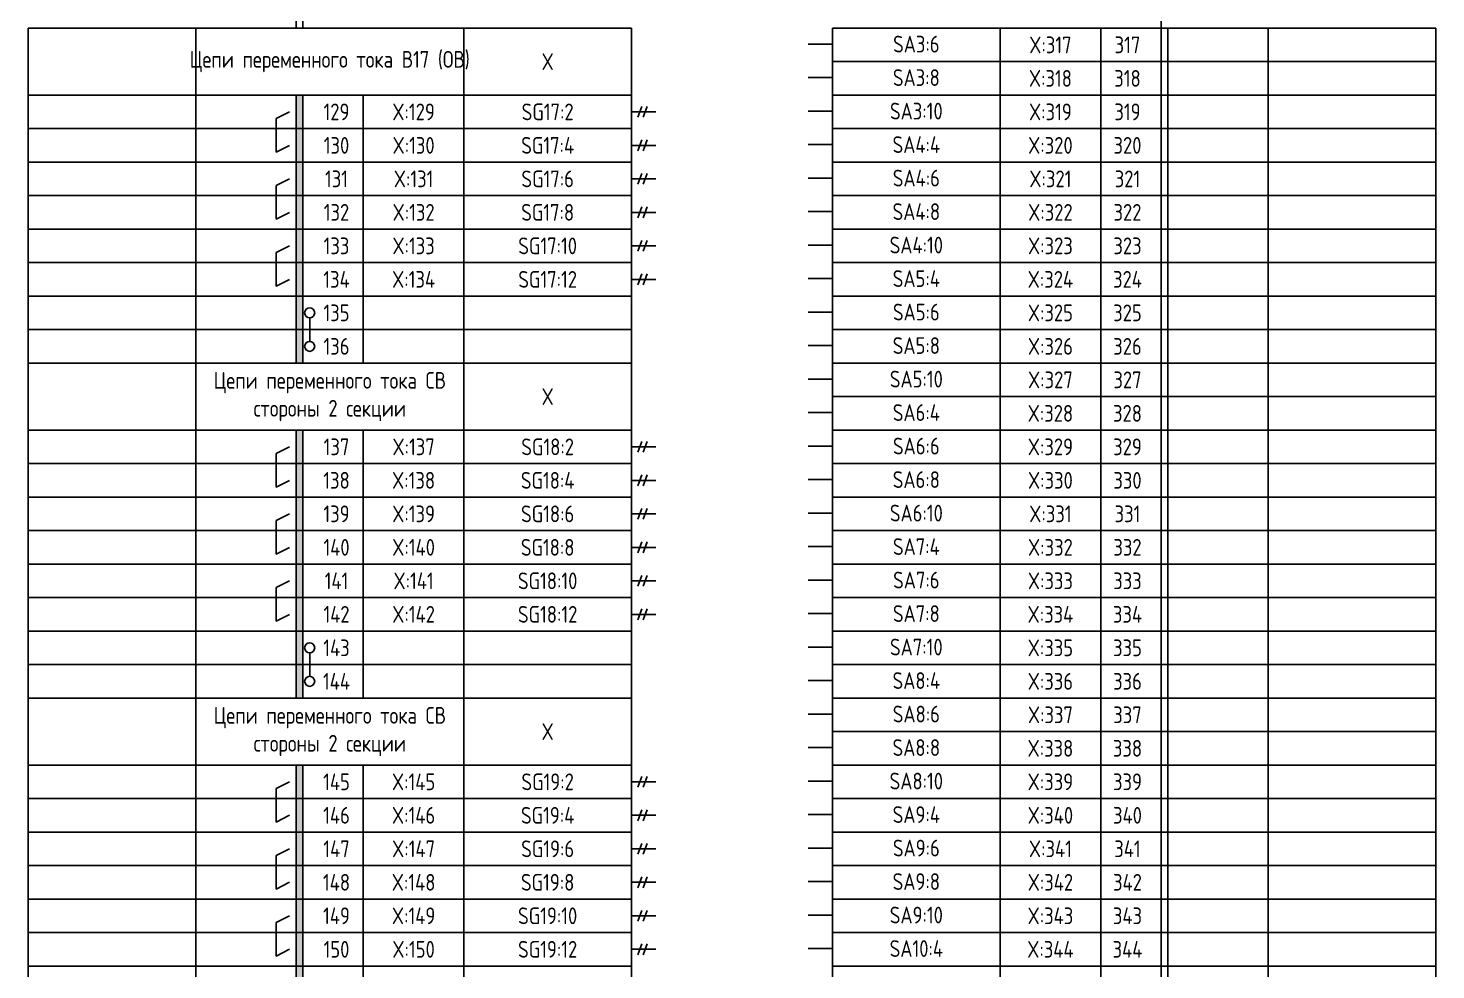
# Model space of a CAD drawing. Header units: millimetres. Extents: x -1315 to 7958, y -96 to 618.
# Drawn here: x 6525 to 6735, y 49.5 to 190.1 of the extents above; entities that cross this region are included whole.
import ezdxf

# ---------------------------------------------------------------- set-up
doc = ezdxf.new("R2010")
doc.units = ezdxf.units.MM
doc.styles.add('Gost_type_A', font='GOST_A.TTF')

msp = doc.modelspace()

# ---------------------------------------------------------------- hatches: boundary and pattern name
h = msp.add_hatch(color=256)
h.dxf.hatch_style = 1
h.paths.add_polyline_path([(6566, 180.07), (6565, 180.07), (6565, 140.07), (6566, 140.07)])
h = msp.add_hatch(color=256)
h.dxf.hatch_style = 1
h.paths.add_polyline_path([(6566, 130.07), (6565, 130.07), (6565, 90.07), (6566, 90.07)])
h = msp.add_hatch(color=256)
h.dxf.hatch_style = 1
h.paths.add_polyline_path([(6566, 80.07), (6565, 80.07), (6565, 40.07), (6566, 40.07)])

# ---------------------------------------------------------------- linework, layer by layer
for p, q in [((6694, 390.07), (6694, 130.07)), ((6694, 345.07), (6694, 85.07)), ((6694, 335.07), (6694, 75.07)), ((6694, 325.07), (6694, 65.07)), ((6694, 320.07), (6694, 60.07)), ((6694, 315.07), (6694, 55.07)), ((6694, 310.07), (6694, 50.07)), ((6694, 305.07), (6694, 45.07)), ((6694, 300.18), (6694, 40.18)), ((6694, 295.18), (6694, 35.18)), ((6645, 187.68), (6641.38, 187.68)), ((6645, 182.68), (6641.38, 182.68)), ((6615, 177.57), (6618.62, 177.57)), ((6616.54, 178.38), (6615.96, 176.76)), ((6617.33, 178.38), (6616.75, 176.76)), ((6645, 177.68), (6641.38, 177.68)), ((6615, 172.57), (6618.62, 172.57)), ((6616.54, 173.38), (6615.96, 171.76)), ((6617.33, 173.38), (6616.75, 171.76)), ((6645, 172.68), (6641.38, 172.68)), ((6616.54, 168.38), (6615.96, 166.76)), ((6617.33, 168.38), (6616.75, 166.76)), ((6615, 167.57), (6618.62, 167.57)), ((6645, 167.68), (6641.38, 167.68)), ((6615, 162.57), (6618.62, 162.57)), ((6616.54, 163.38), (6615.96, 161.76)), ((6617.33, 163.38), (6616.75, 161.76)), ((6645, 162.68), (6641.38, 162.68)), ((6615, 157.57), (6618.62, 157.57)), ((6616.54, 158.38), (6615.96, 156.76)), ((6617.33, 158.38), (6616.75, 156.76)), ((6645, 157.68), (6641.38, 157.68)), ((6616.54, 153.38), (6615.96, 151.76)), ((6617.33, 153.38), (6616.75, 151.76)), ((6615, 152.57), (6618.62, 152.57)), ((6645, 152.68), (6641.38, 152.68)), ((6645, 147.68), (6641.38, 147.68)), ((6567, 143.32), (6567, 146.82)), ((6645, 142.68), (6641.38, 142.68)), ((6645, 137.68), (6641.38, 137.68)), ((6645, 132.68), (6641.38, 132.68)), ((6616.54, 128.38), (6615.96, 126.76)), ((6617.33, 128.38), (6616.75, 126.76)), ((6615, 127.57), (6618.62, 127.57)), ((6645, 127.68), (6641.38, 127.68)), ((6615, 122.57), (6618.62, 122.57)), ((6616.54, 123.38), (6615.96, 121.76)), ((6617.33, 123.38), (6616.75, 121.76)), ((6645, 122.68), (6641.38, 122.68)), ((6616.54, 118.38), (6615.96, 116.76)), ((6617.33, 118.38), (6616.75, 116.76)), ((6645, 117.68), (6641.38, 117.68)), ((6615, 117.57), (6618.62, 117.57)), ((6615, 112.57), (6618.62, 112.57)), ((6616.54, 113.38), (6615.96, 111.76)), ((6617.33, 113.38), (6616.75, 111.76)), ((6645, 112.68), (6641.38, 112.68)), ((6615, 107.57), (6618.62, 107.57)), ((6616.54, 108.38), (6615.96, 106.76)), ((6617.33, 108.38), (6616.75, 106.76)), ((6645, 107.68), (6641.38, 107.68)), ((6616.54, 103.38), (6615.96, 101.76)), ((6617.33, 103.38), (6616.75, 101.76)), ((6615, 102.57), (6618.62, 102.57)), ((6645, 102.68), (6641.38, 102.68)), ((6567, 93.32), (6567, 96.82)), ((6645, 97.68), (6641.38, 97.68)), ((6645, 92.68), (6641.38, 92.68)), ((6645, 87.68), (6641.38, 87.68)), ((6645, 82.68), (6641.38, 82.68)), ((6616.54, 78.38), (6615.96, 76.76)), ((6617.33, 78.38), (6616.75, 76.76)), ((6615, 77.57), (6618.62, 77.57)), ((6645, 77.68), (6641.38, 77.68)), ((6615, 72.57), (6618.62, 72.57)), ((6616.54, 73.38), (6615.96, 71.76)), ((6617.33, 73.38), (6616.75, 71.76)), ((6645, 72.68), (6641.38, 72.68)), ((6615, 67.57), (6618.62, 67.57)), ((6616.54, 68.38), (6615.96, 66.76)), ((6617.33, 68.38), (6616.75, 66.76)), ((6645, 67.68), (6641.38, 67.68)), ((6616.54, 63.38), (6615.96, 61.76)), ((6617.33, 63.38), (6616.75, 61.76)), ((6615, 62.57), (6618.62, 62.57)), ((6645, 62.68), (6641.38, 62.68)), ((6615, 57.57), (6618.62, 57.57)), ((6616.54, 58.38), (6615.96, 56.76)), ((6617.33, 58.38), (6616.75, 56.76)), ((6645, 57.68), (6641.38, 57.68)), ((6615, 52.57), (6618.62, 52.57)), ((6616.54, 53.38), (6615.96, 51.76)), ((6617.33, 53.38), (6616.75, 51.76)), ((6645, 52.68), (6641.38, 52.68))]:
    msp.add_line(p, q)
for points in [[(6565, 190.07), (6565, 230.07), (6566, 230.07), (6566, 190.07)], [(6565, 140.07), (6565, 180.07), (6566, 180.07), (6566, 140.07)], [(6564, 177.57), (6562, 176.57), (6562, 171.57), (6564, 172.57)], [(6564, 167.57), (6562, 166.57), (6562, 161.57), (6564, 162.57)], [(6564, 157.57), (6562, 156.57), (6562, 151.57), (6564, 152.57)], [(6565, 90.07), (6565, 130.07), (6566, 130.07), (6566, 90.07)], [(6564, 127.57), (6562, 126.57), (6562, 121.57), (6564, 122.57)], [(6564, 117.57), (6562, 116.57), (6562, 111.57), (6564, 112.57)], [(6564, 107.57), (6562, 106.57), (6562, 101.57), (6564, 102.57)], [(6565, 40.07), (6565, 80.07), (6566, 80.07), (6566, 40.07)], [(6564, 77.57), (6562, 76.57), (6562, 71.57), (6564, 72.57)], [(6564, 67.57), (6562, 66.57), (6562, 61.57), (6564, 62.57)], [(6564, 57.57), (6562, 56.57), (6562, 51.57), (6564, 52.57)]]:
    msp.add_lwpolyline(points)
for points in [[(6525, 190.07), (6550, 190.07), (6550, 180.07), (6525, 180.07)], [(6550, 190.07), (6590, 190.07), (6590, 180.07), (6550, 180.07)], [(6615, 190.07), (6590, 190.07), (6590, 180.07), (6615, 180.07)], [(6645, 190.07), (6670, 190.07), (6670, 185.07), (6645, 185.07)], [(6670, 190.07), (6685, 190.07), (6685, 185.07), (6670, 185.07)], [(6685, 190.07), (6695, 190.07), (6695, 185.07), (6685, 185.07)], [(6710, 190.07), (6695, 190.07), (6695, 185.07), (6710, 185.07)], [(6735, 190.07), (6710, 190.07), (6710, 185.07), (6735, 185.07)], [(6645, 185.07), (6670, 185.07), (6670, 180.07), (6645, 180.07)], [(6670, 185.07), (6685, 185.07), (6685, 180.07), (6670, 180.07)], [(6685, 185.07), (6695, 185.07), (6695, 180.07), (6685, 180.07)], [(6710, 185.07), (6695, 185.07), (6695, 180.07), (6710, 180.07)], [(6735, 185.07), (6710, 185.07), (6710, 180.07), (6735, 180.07)], [(6525, 180.07), (6550, 180.07), (6550, 175.07), (6525, 175.07)], [(6550, 180.07), (6565, 180.07), (6565, 175.07), (6550, 175.07)], [(6565, 180.07), (6575, 180.07), (6575, 175.07), (6565, 175.07)], [(6590, 180.07), (6575, 180.07), (6575, 175.07), (6590, 175.07)], [(6615, 180.07), (6590, 180.07), (6590, 175.07), (6615, 175.07)], [(6645, 180.07), (6670, 180.07), (6670, 175.07), (6645, 175.07)], [(6670, 180.07), (6685, 180.07), (6685, 175.07), (6670, 175.07)], [(6685, 180.07), (6695, 180.07), (6695, 175.07), (6685, 175.07)], [(6710, 180.07), (6695, 180.07), (6695, 175.07), (6710, 175.07)], [(6735, 180.07), (6710, 180.07), (6710, 175.07), (6735, 175.07)], [(6525, 175.07), (6550, 175.07), (6550, 170.07), (6525, 170.07)], [(6550, 175.07), (6565, 175.07), (6565, 170.07), (6550, 170.07)], [(6565, 175.07), (6575, 175.07), (6575, 170.07), (6565, 170.07)], [(6590, 175.07), (6575, 175.07), (6575, 170.07), (6590, 170.07)], [(6615, 175.07), (6590, 175.07), (6590, 170.07), (6615, 170.07)], [(6645, 175.07), (6670, 175.07), (6670, 170.07), (6645, 170.07)], [(6670, 175.07), (6685, 175.07), (6685, 170.07), (6670, 170.07)], [(6685, 175.07), (6695, 175.07), (6695, 170.07), (6685, 170.07)], [(6710, 175.07), (6695, 175.07), (6695, 170.07), (6710, 170.07)], [(6735, 175.07), (6710, 175.07), (6710, 170.07), (6735, 170.07)], [(6525, 170.07), (6550, 170.07), (6550, 165.07), (6525, 165.07)], [(6550, 170.07), (6565, 170.07), (6565, 165.07), (6550, 165.07)], [(6565, 170.07), (6575, 170.07), (6575, 165.07), (6565, 165.07)], [(6590, 170.07), (6575, 170.07), (6575, 165.07), (6590, 165.07)], [(6615, 170.07), (6590, 170.07), (6590, 165.07), (6615, 165.07)], [(6645, 170.07), (6670, 170.07), (6670, 165.07), (6645, 165.07)], [(6670, 170.07), (6685, 170.07), (6685, 165.07), (6670, 165.07)], [(6685, 170.07), (6695, 170.07), (6695, 165.07), (6685, 165.07)], [(6710, 170.07), (6695, 170.07), (6695, 165.07), (6710, 165.07)], [(6735, 170.07), (6710, 170.07), (6710, 165.07), (6735, 165.07)], [(6525, 165.07), (6550, 165.07), (6550, 160.07), (6525, 160.07)], [(6550, 165.07), (6565, 165.07), (6565, 160.07), (6550, 160.07)], [(6565, 165.07), (6575, 165.07), (6575, 160.07), (6565, 160.07)], [(6590, 165.07), (6575, 165.07), (6575, 160.07), (6590, 160.07)], [(6615, 165.07), (6590, 165.07), (6590, 160.07), (6615, 160.07)], [(6645, 165.07), (6670, 165.07), (6670, 160.07), (6645, 160.07)], [(6670, 165.07), (6685, 165.07), (6685, 160.07), (6670, 160.07)], [(6685, 165.07), (6695, 165.07), (6695, 160.07), (6685, 160.07)], [(6710, 165.07), (6695, 165.07), (6695, 160.07), (6710, 160.07)], [(6735, 165.07), (6710, 165.07), (6710, 160.07), (6735, 160.07)], [(6525, 160.07), (6550, 160.07), (6550, 155.07), (6525, 155.07)], [(6550, 160.07), (6565, 160.07), (6565, 155.07), (6550, 155.07)], [(6565, 160.07), (6575, 160.07), (6575, 155.07), (6565, 155.07)], [(6590, 160.07), (6575, 160.07), (6575, 155.07), (6590, 155.07)], [(6615, 160.07), (6590, 160.07), (6590, 155.07), (6615, 155.07)], [(6645, 160.07), (6670, 160.07), (6670, 155.07), (6645, 155.07)], [(6670, 160.07), (6685, 160.07), (6685, 155.07), (6670, 155.07)], [(6685, 160.07), (6695, 160.07), (6695, 155.07), (6685, 155.07)], [(6710, 160.07), (6695, 160.07), (6695, 155.07), (6710, 155.07)], [(6735, 160.07), (6710, 160.07), (6710, 155.07), (6735, 155.07)], [(6525, 155.07), (6550, 155.07), (6550, 150.07), (6525, 150.07)], [(6550, 155.07), (6565, 155.07), (6565, 150.07), (6550, 150.07)], [(6565, 155.07), (6575, 155.07), (6575, 150.07), (6565, 150.07)], [(6590, 155.07), (6575, 155.07), (6575, 150.07), (6590, 150.07)], [(6615, 155.07), (6590, 155.07), (6590, 150.07), (6615, 150.07)], [(6645, 155.07), (6670, 155.07), (6670, 150.07), (6645, 150.07)], [(6670, 155.07), (6685, 155.07), (6685, 150.07), (6670, 150.07)], [(6685, 155.07), (6695, 155.07), (6695, 150.07), (6685, 150.07)], [(6710, 155.07), (6695, 155.07), (6695, 150.07), (6710, 150.07)], [(6735, 155.07), (6710, 155.07), (6710, 150.07), (6735, 150.07)], [(6525, 150.07), (6550, 150.07), (6550, 145.07), (6525, 145.07)], [(6550, 150.07), (6565, 150.07), (6565, 145.07), (6550, 145.07)], [(6565, 150.07), (6575, 150.07), (6575, 145.07), (6565, 145.07)], [(6590, 150.07), (6575, 150.07), (6575, 145.07), (6590, 145.07)], [(6615, 150.07), (6590, 150.07), (6590, 145.07), (6615, 145.07)], [(6645, 150.07), (6670, 150.07), (6670, 145.07), (6645, 145.07)], [(6670, 150.07), (6685, 150.07), (6685, 145.07), (6670, 145.07)], [(6685, 150.07), (6695, 150.07), (6695, 145.07), (6685, 145.07)], [(6710, 150.07), (6695, 150.07), (6695, 145.07), (6710, 145.07)], [(6735, 150.07), (6710, 150.07), (6710, 145.07), (6735, 145.07)], [(6525, 145.07), (6550, 145.07), (6550, 140.07), (6525, 140.07)], [(6550, 145.07), (6565, 145.07), (6565, 140.07), (6550, 140.07)], [(6565, 145.07), (6575, 145.07), (6575, 140.07), (6565, 140.07)], [(6590, 145.07), (6575, 145.07), (6575, 140.07), (6590, 140.07)], [(6615, 145.07), (6590, 145.07), (6590, 140.07), (6615, 140.07)], [(6645, 145.07), (6670, 145.07), (6670, 140.07), (6645, 140.07)], [(6670, 145.07), (6685, 145.07), (6685, 140.07), (6670, 140.07)], [(6685, 145.07), (6695, 145.07), (6695, 140.07), (6685, 140.07)], [(6710, 145.07), (6695, 145.07), (6695, 140.07), (6710, 140.07)], [(6735, 145.07), (6710, 145.07), (6710, 140.07), (6735, 140.07)], [(6525, 140.07), (6550, 140.07), (6550, 130.07), (6525, 130.07)], [(6550, 140.07), (6590, 140.07), (6590, 130.07), (6550, 130.07)], [(6615, 140.07), (6590, 140.07), (6590, 130.07), (6615, 130.07)], [(6645, 140.07), (6670, 140.07), (6670, 135.07), (6645, 135.07)], [(6670, 140.07), (6685, 140.07), (6685, 135.07), (6670, 135.07)], [(6685, 140.07), (6695, 140.07), (6695, 135.07), (6685, 135.07)], [(6710, 140.07), (6695, 140.07), (6695, 135.07), (6710, 135.07)], [(6735, 140.07), (6710, 140.07), (6710, 135.07), (6735, 135.07)], [(6645, 135.07), (6670, 135.07), (6670, 130.07), (6645, 130.07)], [(6670, 135.07), (6685, 135.07), (6685, 130.07), (6670, 130.07)], [(6685, 135.07), (6695, 135.07), (6695, 130.07), (6685, 130.07)], [(6710, 135.07), (6695, 135.07), (6695, 130.07), (6710, 130.07)], [(6735, 135.07), (6710, 135.07), (6710, 130.07), (6735, 130.07)], [(6525, 130.07), (6550, 130.07), (6550, 125.07), (6525, 125.07)], [(6550, 130.07), (6565, 130.07), (6565, 125.07), (6550, 125.07)], [(6565, 130.07), (6575, 130.07), (6575, 125.07), (6565, 125.07)], [(6590, 130.07), (6575, 130.07), (6575, 125.07), (6590, 125.07)], [(6615, 130.07), (6590, 130.07), (6590, 125.07), (6615, 125.07)], [(6645, 130.07), (6670, 130.07), (6670, 125.07), (6645, 125.07)], [(6670, 130.07), (6685, 130.07), (6685, 125.07), (6670, 125.07)], [(6685, 130.07), (6695, 130.07), (6695, 125.07), (6685, 125.07)], [(6710, 130.07), (6695, 130.07), (6695, 125.07), (6710, 125.07)], [(6735, 130.07), (6710, 130.07), (6710, 125.07), (6735, 125.07)], [(6525, 125.07), (6550, 125.07), (6550, 120.07), (6525, 120.07)], [(6550, 125.07), (6565, 125.07), (6565, 120.07), (6550, 120.07)], [(6565, 125.07), (6575, 125.07), (6575, 120.07), (6565, 120.07)], [(6590, 125.07), (6575, 125.07), (6575, 120.07), (6590, 120.07)], [(6615, 125.07), (6590, 125.07), (6590, 120.07), (6615, 120.07)], [(6645, 125.07), (6670, 125.07), (6670, 120.07), (6645, 120.07)], [(6670, 125.07), (6685, 125.07), (6685, 120.07), (6670, 120.07)], [(6685, 125.07), (6695, 125.07), (6695, 120.07), (6685, 120.07)], [(6710, 125.07), (6695, 125.07), (6695, 120.07), (6710, 120.07)], [(6735, 125.07), (6710, 125.07), (6710, 120.07), (6735, 120.07)], [(6525, 120.07), (6550, 120.07), (6550, 115.07), (6525, 115.07)], [(6550, 120.07), (6565, 120.07), (6565, 115.07), (6550, 115.07)], [(6565, 120.07), (6575, 120.07), (6575, 115.07), (6565, 115.07)], [(6590, 120.07), (6575, 120.07), (6575, 115.07), (6590, 115.07)], [(6615, 120.07), (6590, 120.07), (6590, 115.07), (6615, 115.07)], [(6645, 120.07), (6670, 120.07), (6670, 115.07), (6645, 115.07)], [(6670, 120.07), (6685, 120.07), (6685, 115.07), (6670, 115.07)], [(6685, 120.07), (6695, 120.07), (6695, 115.07), (6685, 115.07)], [(6710, 120.07), (6695, 120.07), (6695, 115.07), (6710, 115.07)], [(6735, 120.07), (6710, 120.07), (6710, 115.07), (6735, 115.07)], [(6525, 115.07), (6550, 115.07), (6550, 110.07), (6525, 110.07)], [(6550, 115.07), (6565, 115.07), (6565, 110.07), (6550, 110.07)], [(6565, 115.07), (6575, 115.07), (6575, 110.07), (6565, 110.07)], [(6590, 115.07), (6575, 115.07), (6575, 110.07), (6590, 110.07)], [(6615, 115.07), (6590, 115.07), (6590, 110.07), (6615, 110.07)], [(6645, 115.07), (6670, 115.07), (6670, 110.07), (6645, 110.07)], [(6670, 115.07), (6685, 115.07), (6685, 110.07), (6670, 110.07)], [(6685, 115.07), (6695, 115.07), (6695, 110.07), (6685, 110.07)], [(6710, 115.07), (6695, 115.07), (6695, 110.07), (6710, 110.07)], [(6735, 115.07), (6710, 115.07), (6710, 110.07), (6735, 110.07)], [(6525, 110.07), (6550, 110.07), (6550, 105.07), (6525, 105.07)], [(6550, 110.07), (6565, 110.07), (6565, 105.07), (6550, 105.07)], [(6565, 110.07), (6575, 110.07), (6575, 105.07), (6565, 105.07)], [(6590, 110.07), (6575, 110.07), (6575, 105.07), (6590, 105.07)], [(6615, 110.07), (6590, 110.07), (6590, 105.07), (6615, 105.07)], [(6645, 110.07), (6670, 110.07), (6670, 105.07), (6645, 105.07)], [(6670, 110.07), (6685, 110.07), (6685, 105.07), (6670, 105.07)], [(6685, 110.07), (6695, 110.07), (6695, 105.07), (6685, 105.07)], [(6710, 110.07), (6695, 110.07), (6695, 105.07), (6710, 105.07)], [(6735, 110.07), (6710, 110.07), (6710, 105.07), (6735, 105.07)], [(6525, 105.07), (6550, 105.07), (6550, 100.07), (6525, 100.07)], [(6550, 105.07), (6565, 105.07), (6565, 100.07), (6550, 100.07)], [(6565, 105.07), (6575, 105.07), (6575, 100.07), (6565, 100.07)], [(6590, 105.07), (6575, 105.07), (6575, 100.07), (6590, 100.07)], [(6615, 105.07), (6590, 105.07), (6590, 100.07), (6615, 100.07)], [(6645, 105.07), (6670, 105.07), (6670, 100.07), (6645, 100.07)], [(6670, 105.07), (6685, 105.07), (6685, 100.07), (6670, 100.07)], [(6685, 105.07), (6695, 105.07), (6695, 100.07), (6685, 100.07)], [(6710, 105.07), (6695, 105.07), (6695, 100.07), (6710, 100.07)], [(6735, 105.07), (6710, 105.07), (6710, 100.07), (6735, 100.07)], [(6525, 100.07), (6550, 100.07), (6550, 95.07), (6525, 95.07)], [(6550, 100.07), (6565, 100.07), (6565, 95.07), (6550, 95.07)], [(6565, 100.07), (6575, 100.07), (6575, 95.07), (6565, 95.07)], [(6590, 100.07), (6575, 100.07), (6575, 95.07), (6590, 95.07)], [(6615, 100.07), (6590, 100.07), (6590, 95.07), (6615, 95.07)], [(6645, 100.07), (6670, 100.07), (6670, 95.07), (6645, 95.07)], [(6670, 100.07), (6685, 100.07), (6685, 95.07), (6670, 95.07)], [(6685, 100.07), (6695, 100.07), (6695, 95.07), (6685, 95.07)], [(6710, 100.07), (6695, 100.07), (6695, 95.07), (6710, 95.07)], [(6735, 100.07), (6710, 100.07), (6710, 95.07), (6735, 95.07)], [(6525, 95.07), (6550, 95.07), (6550, 90.07), (6525, 90.07)], [(6550, 95.07), (6565, 95.07), (6565, 90.07), (6550, 90.07)], [(6565, 95.07), (6575, 95.07), (6575, 90.07), (6565, 90.07)], [(6590, 95.07), (6575, 95.07), (6575, 90.07), (6590, 90.07)], [(6615, 95.07), (6590, 95.07), (6590, 90.07), (6615, 90.07)], [(6645, 95.07), (6670, 95.07), (6670, 90.07), (6645, 90.07)], [(6670, 95.07), (6685, 95.07), (6685, 90.07), (6670, 90.07)], [(6685, 95.07), (6695, 95.07), (6695, 90.07), (6685, 90.07)], [(6710, 95.07), (6695, 95.07), (6695, 90.07), (6710, 90.07)], [(6735, 95.07), (6710, 95.07), (6710, 90.07), (6735, 90.07)], [(6525, 90.07), (6550, 90.07), (6550, 80.07), (6525, 80.07)], [(6550, 90.07), (6590, 90.07), (6590, 80.07), (6550, 80.07)], [(6615, 90.07), (6590, 90.07), (6590, 80.07), (6615, 80.07)], [(6645, 90.07), (6670, 90.07), (6670, 85.07), (6645, 85.07)], [(6670, 90.07), (6685, 90.07), (6685, 85.07), (6670, 85.07)], [(6685, 90.07), (6695, 90.07), (6695, 85.07), (6685, 85.07)], [(6710, 90.07), (6695, 90.07), (6695, 85.07), (6710, 85.07)], [(6735, 90.07), (6710, 90.07), (6710, 85.07), (6735, 85.07)], [(6645, 85.07), (6670, 85.07), (6670, 80.07), (6645, 80.07)], [(6670, 85.07), (6685, 85.07), (6685, 80.07), (6670, 80.07)], [(6685, 85.07), (6695, 85.07), (6695, 80.07), (6685, 80.07)], [(6710, 85.07), (6695, 85.07), (6695, 80.07), (6710, 80.07)], [(6735, 85.07), (6710, 85.07), (6710, 80.07), (6735, 80.07)], [(6525, 80.07), (6550, 80.07), (6550, 75.07), (6525, 75.07)], [(6550, 80.07), (6565, 80.07), (6565, 75.07), (6550, 75.07)], [(6565, 80.07), (6575, 80.07), (6575, 75.07), (6565, 75.07)], [(6590, 80.07), (6575, 80.07), (6575, 75.07), (6590, 75.07)], [(6615, 80.07), (6590, 80.07), (6590, 75.07), (6615, 75.07)], [(6645, 80.07), (6670, 80.07), (6670, 75.07), (6645, 75.07)], [(6670, 80.07), (6685, 80.07), (6685, 75.07), (6670, 75.07)], [(6685, 80.07), (6695, 80.07), (6695, 75.07), (6685, 75.07)], [(6710, 80.07), (6695, 80.07), (6695, 75.07), (6710, 75.07)], [(6735, 80.07), (6710, 80.07), (6710, 75.07), (6735, 75.07)], [(6525, 75.07), (6550, 75.07), (6550, 70.07), (6525, 70.07)], [(6550, 75.07), (6565, 75.07), (6565, 70.07), (6550, 70.07)], [(6565, 75.07), (6575, 75.07), (6575, 70.07), (6565, 70.07)], [(6590, 75.07), (6575, 75.07), (6575, 70.07), (6590, 70.07)], [(6615, 75.07), (6590, 75.07), (6590, 70.07), (6615, 70.07)], [(6645, 75.07), (6670, 75.07), (6670, 70.07), (6645, 70.07)], [(6670, 75.07), (6685, 75.07), (6685, 70.07), (6670, 70.07)], [(6685, 75.07), (6695, 75.07), (6695, 70.07), (6685, 70.07)], [(6710, 75.07), (6695, 75.07), (6695, 70.07), (6710, 70.07)], [(6735, 75.07), (6710, 75.07), (6710, 70.07), (6735, 70.07)], [(6525, 70.07), (6550, 70.07), (6550, 65.07), (6525, 65.07)], [(6550, 70.07), (6565, 70.07), (6565, 65.07), (6550, 65.07)], [(6565, 70.07), (6575, 70.07), (6575, 65.07), (6565, 65.07)], [(6590, 70.07), (6575, 70.07), (6575, 65.07), (6590, 65.07)], [(6615, 70.07), (6590, 70.07), (6590, 65.07), (6615, 65.07)], [(6645, 70.07), (6670, 70.07), (6670, 65.07), (6645, 65.07)], [(6670, 70.07), (6685, 70.07), (6685, 65.07), (6670, 65.07)], [(6685, 70.07), (6695, 70.07), (6695, 65.07), (6685, 65.07)], [(6710, 70.07), (6695, 70.07), (6695, 65.07), (6710, 65.07)], [(6735, 70.07), (6710, 70.07), (6710, 65.07), (6735, 65.07)], [(6525, 65.07), (6550, 65.07), (6550, 60.07), (6525, 60.07)], [(6550, 65.07), (6565, 65.07), (6565, 60.07), (6550, 60.07)], [(6565, 65.07), (6575, 65.07), (6575, 60.07), (6565, 60.07)], [(6590, 65.07), (6575, 65.07), (6575, 60.07), (6590, 60.07)], [(6615, 65.07), (6590, 65.07), (6590, 60.07), (6615, 60.07)], [(6645, 65.07), (6670, 65.07), (6670, 60.07), (6645, 60.07)], [(6670, 65.07), (6685, 65.07), (6685, 60.07), (6670, 60.07)], [(6685, 65.07), (6695, 65.07), (6695, 60.07), (6685, 60.07)], [(6710, 65.07), (6695, 65.07), (6695, 60.07), (6710, 60.07)], [(6735, 65.07), (6710, 65.07), (6710, 60.07), (6735, 60.07)], [(6525, 60.07), (6550, 60.07), (6550, 55.07), (6525, 55.07)], [(6550, 60.07), (6565, 60.07), (6565, 55.07), (6550, 55.07)], [(6565, 60.07), (6575, 60.07), (6575, 55.07), (6565, 55.07)], [(6590, 60.07), (6575, 60.07), (6575, 55.07), (6590, 55.07)], [(6615, 60.07), (6590, 60.07), (6590, 55.07), (6615, 55.07)], [(6645, 60.07), (6670, 60.07), (6670, 55.07), (6645, 55.07)], [(6670, 60.07), (6685, 60.07), (6685, 55.07), (6670, 55.07)], [(6685, 60.07), (6695, 60.07), (6695, 55.07), (6685, 55.07)], [(6710, 60.07), (6695, 60.07), (6695, 55.07), (6710, 55.07)], [(6735, 60.07), (6710, 60.07), (6710, 55.07), (6735, 55.07)], [(6525, 55.07), (6550, 55.07), (6550, 50.07), (6525, 50.07)], [(6550, 55.07), (6565, 55.07), (6565, 50.07), (6550, 50.07)], [(6565, 55.07), (6575, 55.07), (6575, 50.07), (6565, 50.07)], [(6590, 55.07), (6575, 55.07), (6575, 50.07), (6590, 50.07)], [(6615, 55.07), (6590, 55.07), (6590, 50.07), (6615, 50.07)], [(6645, 55.07), (6670, 55.07), (6670, 50.07), (6645, 50.07)], [(6670, 55.07), (6685, 55.07), (6685, 50.07), (6670, 50.07)], [(6685, 55.07), (6695, 55.07), (6695, 50.07), (6685, 50.07)], [(6710, 55.07), (6695, 55.07), (6695, 50.07), (6710, 50.07)], [(6735, 55.07), (6710, 55.07), (6710, 50.07), (6735, 50.07)], [(6525, 50.07), (6550, 50.07), (6550, 45.07), (6525, 45.07)], [(6550, 50.07), (6565, 50.07), (6565, 45.07), (6550, 45.07)], [(6565, 50.07), (6575, 50.07), (6575, 45.07), (6565, 45.07)], [(6590, 50.07), (6575, 50.07), (6575, 45.07), (6590, 45.07)], [(6615, 50.07), (6590, 50.07), (6590, 45.07), (6615, 45.07)], [(6645, 50.07), (6670, 50.07), (6670, 45.07), (6645, 45.07)], [(6670, 50.07), (6685, 50.07), (6685, 45.07), (6670, 45.07)], [(6685, 50.07), (6695, 50.07), (6695, 45.07), (6685, 45.07)], [(6710, 50.07), (6695, 50.07), (6695, 45.07), (6710, 45.07)], [(6735, 50.07), (6710, 50.07), (6710, 45.07), (6735, 45.07)]]:
    msp.add_lwpolyline(points, close=True)
for centre in [(6567, 147.57), (6567, 142.57), (6567, 97.57), (6567, 92.57)]:
    msp.add_circle(centre, 0.75)

# ---------------------------------------------------------------- texts
at = {"char_height": 2.5, "attachment_point": 5, "style": 'Gost_type_A'}
for s, insert, width in [('Цепи переменного тока В17 (ОВ)', (6570, 185.07), 40), ('SA3:6', (6657.5, 187.68), 25), ('X', (6602.5, 185.07), 25), ('SA3:8', (6657.5, 182.68), 25), ('SG17:2', (6602.5, 177.57), 25), ('SA3:10', (6657.5, 177.68), 25), ('SG17:4', (6602.5, 172.57), 25), ('SA4:4', (6657.5, 172.68), 25), ('SG17:6', (6602.5, 167.57), 25), ('SA4:6', (6657.5, 167.68), 25), ('SG17:8', (6602.5, 162.57), 25), ('SA4:8', (6657.5, 162.68), 25), ('SG17:10', (6602.5, 157.57), 25), ('SA4:10', (6657.5, 157.68), 25), ('SG17:12', (6602.5, 152.57), 25), ('SA5:4', (6657.5, 152.68), 25), ('SA5:6', (6657.5, 147.68), 25), ('SA5:8', (6657.5, 142.68), 25), ('Цепи переменного тока СВ\\Pстороны 2 секции', (6570, 135.07), 40), ('SA5:10', (6657.5, 137.68), 25), ('X', (6602.5, 135.07), 25), ('SA6:4', (6657.5, 132.68), 25), ('SG18:2', (6602.5, 127.57), 25), ('SA6:6', (6657.5, 127.68), 25), ('SA6:8', (6657.5, 122.68), 25), ('SG18:4', (6602.5, 122.57), 25), ('SG18:6', (6602.5, 117.57), 25), ('SA6:10', (6657.5, 117.68), 25), ('SG18:8', (6602.5, 112.57), 25), ('SA7:4', (6657.5, 112.68), 25), ('SG18:10', (6602.5, 107.57), 25), ('SA7:6', (6657.5, 107.68), 25), ('SG18:12', (6602.5, 102.57), 25), ('SA7:8', (6657.5, 102.68), 25), ('SA7:10', (6657.5, 97.68), 25), ('SA8:4', (6657.5, 92.68), 25), ('Цепи переменного тока СВ\\Pстороны 2 секции', (6570, 85.07), 40), ('SA8:6', (6657.5, 87.68), 25), ('X', (6602.5, 85.07), 25), ('SA8:8', (6657.5, 82.68), 25), ('SG19:2', (6602.5, 77.57), 25), ('SA8:10', (6657.5, 77.68), 25), ('SG19:4', (6602.5, 72.57), 25), ('SA9:4', (6657.5, 72.68), 25), ('SG19:6', (6602.5, 67.57), 25), ('SA9:6', (6657.5, 67.68), 25), ('SG19:8', (6602.5, 62.57), 25), ('SA9:8', (6657.5, 62.68), 25), ('SG19:10', (6602.5, 57.57), 25), ('SA9:10', (6657.5, 57.68), 25), ('SG19:12', (6602.5, 52.57), 25), ('SA10:4', (6657.5, 52.68), 25)]:
    msp.add_mtext(s, dxfattribs=dict(at, insert=insert, width=width))
at = {"ltscale": 10, "char_height": 2.5, "attachment_point": 5, "style": 'Gost_type_A'}
for s, insert, width in [('X:317', (6677.5, 187.57), 15), ('317', (6689, 187.57), 8), ('X:318', (6677.5, 182.57), 15), ('318', (6689, 182.57), 8), ('129', (6571, 177.57), 8), ('X:129', (6582.5, 177.57), 15), ('X:319', (6677.5, 177.57), 15), ('319', (6689, 177.57), 8), ('130', (6571, 172.57), 8), ('X:130', (6582.5, 172.57), 15), ('X:320', (6677.5, 172.57), 15), ('320', (6689, 172.57), 8), ('131', (6571, 167.57), 8), ('X:131', (6582.5, 167.57), 15), ('X:321', (6677.5, 167.57), 15), ('321', (6689, 167.57), 8), ('132', (6571, 162.57), 8), ('X:132', (6582.5, 162.57), 15), ('X:322', (6677.5, 162.57), 15), ('322', (6689, 162.57), 8), ('133', (6571, 157.57), 8), ('X:133', (6582.5, 157.57), 15), ('X:323', (6677.5, 157.57), 15), ('323', (6689, 157.57), 8), ('134', (6571, 152.57), 8), ('X:134', (6582.5, 152.57), 15), ('X:324', (6677.5, 152.57), 15), ('324', (6689, 152.57), 8), ('135', (6571, 147.57), 8), ('X:325', (6677.5, 147.57), 15), ('325', (6689, 147.57), 8), ('136', (6571, 142.57), 8), ('X:326', (6677.5, 142.57), 15), ('326', (6689, 142.57), 8), ('X:327', (6677.5, 137.57), 15), ('327', (6689, 137.57), 8), ('X:328', (6677.5, 132.57), 15), ('328', (6689, 132.57), 8), ('137', (6571, 127.57), 8), ('X:137', (6582.5, 127.57), 15), ('X:329', (6677.5, 127.57), 15), ('329', (6689, 127.57), 8), ('138', (6571, 122.57), 8), ('X:138', (6582.5, 122.57), 15), ('X:330', (6677.5, 122.57), 15), ('330', (6689, 122.57), 8), ('139', (6571, 117.57), 8), ('X:139', (6582.5, 117.57), 15), ('X:331', (6677.5, 117.57), 15), ('331', (6689, 117.57), 8), ('140', (6571, 112.57), 8), ('X:140', (6582.5, 112.57), 15), ('X:332', (6677.5, 112.57), 15), ('332', (6689, 112.57), 8), ('141', (6571, 107.57), 8), ('X:141', (6582.5, 107.57), 15), ('X:333', (6677.5, 107.57), 15), ('333', (6689, 107.57), 8), ('142', (6571, 102.57), 8), ('X:142', (6582.5, 102.57), 15), ('X:334', (6677.5, 102.57), 15), ('334', (6689, 102.57), 8), ('143', (6571, 97.57), 8), ('X:335', (6677.5, 97.57), 15), ('335', (6689, 97.57), 8), ('144', (6571, 92.57), 8), ('X:336', (6677.5, 92.57), 15), ('336', (6689, 92.57), 8), ('X:337', (6677.5, 87.57), 15), ('337', (6689, 87.57), 8), ('X:338', (6677.5, 82.57), 15), ('338', (6689, 82.57), 8), ('145', (6571, 77.57), 8), ('X:145', (6582.5, 77.57), 15), ('X:339', (6677.5, 77.57), 15), ('339', (6689, 77.57), 8), ('146', (6571, 72.57), 8), ('X:146', (6582.5, 72.57), 15), ('X:340', (6677.5, 72.57), 15), ('340', (6689, 72.57), 8), ('147', (6571, 67.57), 8), ('X:147', (6582.5, 67.57), 15), ('X:341', (6677.5, 67.57), 15), ('341', (6689, 67.57), 8), ('148', (6571, 62.57), 8), ('X:148', (6582.5, 62.57), 15), ('X:342', (6677.5, 62.57), 15), ('342', (6689, 62.57), 8), ('149', (6571, 57.57), 8), ('X:149', (6582.5, 57.57), 15), ('X:343', (6677.5, 57.57), 15), ('343', (6689, 57.57), 8), ('150', (6571, 52.57), 8), ('X:150', (6582.5, 52.57), 15), ('X:344', (6677.5, 52.57), 15), ('344', (6689, 52.57), 8)]:
    msp.add_mtext(s, dxfattribs=dict(at, insert=insert, width=width))

doc.saveas('drawing.dxf')
